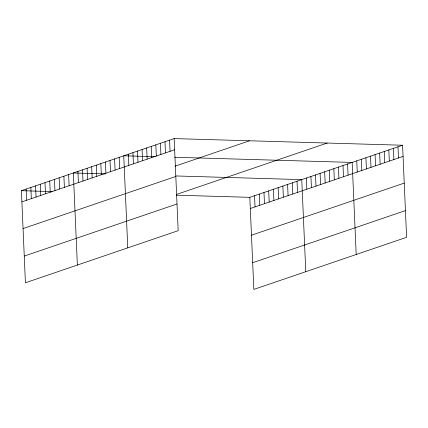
<?xml version="1.0" encoding="UTF-8"?>
<svg xmlns="http://www.w3.org/2000/svg" width="428" height="428" viewBox="0 0 428 428"><rect width="100%" height="100%" fill="white"/><g stroke="black" fill="none" stroke-linecap="round" stroke-linejoin="round"><path stroke-width="0.64" d="M174.159 138.592L178.182 230.671L25.418 282.764L21.4 190.69L174.159 138.592L402.582 145.236L406.6 237.31L253.841 289.408L249.818 197.329L402.582 145.236M21.887 201.866L174.651 149.768M175.068 166.182L249.54 140.785M23.053 228.563L175.812 176.464M176.801 194.333L327.201 143.043M24.257 256.067L177.015 203.974M250.305 208.506L403.069 156.413M251.471 235.202L404.235 183.109M252.675 262.712L405.434 210.613M155.155 156.696L123.751 155.787L127.769 247.86M174.629 157.263L352.169 162.426L356.187 254.505M105.374 173.907L73.338 172.976L77.361 265.05M175.897 175.956L301.756 179.621L305.779 271.694M21.4 190.69L52.179 191.584M176.325 195.195L249.818 197.329M397.997 146.799L398.484 157.975M393.412 148.361L393.904 159.537M388.833 149.923L389.32 161.099M384.248 151.485L384.735 162.661M379.668 153.047L380.155 164.224M375.083 154.615L375.57 165.791M370.498 156.177L370.99 167.353M365.919 157.739L366.405 168.916M361.334 159.302L361.82 170.478M356.754 160.864L357.241 172.04M347.584 163.988L348.076 175.164M343.005 165.55L343.491 176.727M338.42 167.118L338.906 178.294M333.84 168.68L334.327 179.856M329.255 170.242L329.742 181.419M324.67 171.805L325.162 182.981M320.091 173.367L320.577 184.543M315.506 174.929L315.992 186.105M310.926 176.491L311.413 187.667M306.341 178.053L306.828 189.23M297.037 181.226L297.524 192.402M292.313 182.836L292.8 194.012M287.595 184.447L288.081 195.623M282.871 186.057L283.357 197.233M278.152 187.667L278.639 198.843M273.428 189.278L273.915 200.454M268.704 190.888L269.196 202.064M263.985 192.498L264.472 203.674M259.261 194.109L259.748 205.285M254.542 195.719L255.029 206.895M169.579 140.154L170.066 151.33M164.994 141.721L165.481 152.898M160.414 143.284L160.901 154.46M155.829 144.846L156.316 156.022M151.245 146.408L151.737 157.584M146.665 147.97L147.152 159.146M142.08 149.532L142.567 160.709M137.5 151.095L137.987 162.271M132.915 152.657L133.402 163.833M128.33 154.219L128.823 165.395M119.166 157.349L119.653 168.525M114.586 158.911L115.073 170.087M110.001 160.473L110.488 171.649M105.416 162.035L105.909 173.212M100.837 163.598L101.324 174.774M96.252 165.16L96.739 176.336M91.672 166.722L92.159 177.898M87.087 168.29L87.574 179.466M82.502 169.852L82.995 181.028M77.923 171.414L78.41 182.59M68.619 174.587L69.106 185.763M63.895 176.197L64.382 187.373M59.171 177.807L59.663 188.983M54.452 179.418L54.939 190.594M49.728 181.028L50.22 192.204M45.01 182.638L45.496 193.814M40.285 184.249L40.772 195.425M35.567 185.859L36.054 197.035M30.843 187.469L31.33 198.646M26.124 189.08L26.611 200.256"/></g></svg>
